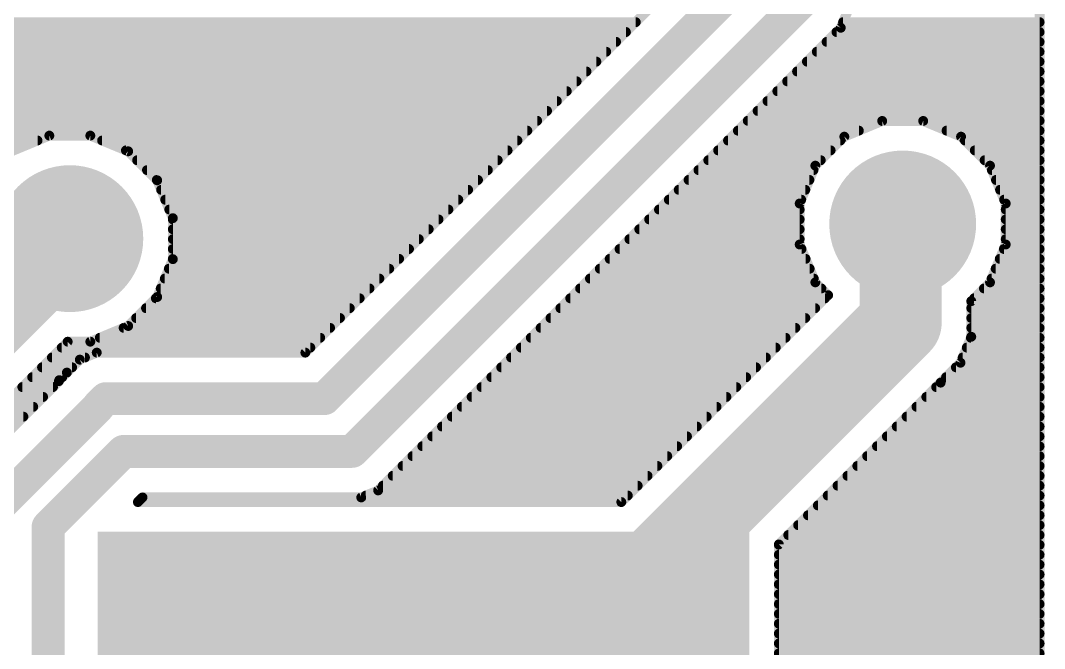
# Model space of a CAD drawing. Extents: x 1.5 to 61.1, y 27.7 to 80.1.
# Drawn here: x 31.64 to 47.47, y 60.27 to 69.98 of the extents above; entities that cross this region are included whole.
import ezdxf

# ---------------------------------------------------------------- set-up
doc = ezdxf.new("R2010")
doc.units = 0
doc.layers.add('1', color=12, linetype='CONTINUOUS')
doc.layers.add('18', color=110, linetype='CONTINUOUS')

# ---------------------------------------------------------------- blocks, each defined once
blk = doc.blocks.new('RECT')
blk.add_solid([(-0.5, -0.5), (0.5, -0.5), (-0.5, 0.5), (0.5, 0.5)])
blk = doc.blocks.new('ROUNDV')
at = {"const_width": 0.5}
blk.add_lwpolyline([(0, -0.25, 1), (0, 0.25, 1), (0, -0.25)], format="xyb", dxfattribs=at)

msp = doc.modelspace()

# ---------------------------------------------------------------- linework, layer by layer
at = {"layer": '1'}
for points, const_width in [([(47.3906, 73.7004), (47.3906, 57.4794)], 0.1524), ([(42.2417, 71.043), (36.0439, 64.8452)], 0.1524), ([(36.3385, 64.134), (42.9529, 70.7484)], 0.508), ([(36.7657, 63.3186), (43.7149, 70.2678)], 0.508), ([(44.3178, 69.865), (44.4261, 70.1264)], 0.1524), ([(23.9546, 69.9516), (41.1503, 69.9516)], 0.1524), ([(44.3537, 69.9516), (47.3906, 69.9516)], 0.1524), ([(23.8022, 69.7992), (40.9979, 69.7992)], 0.1524), ([(37.1686, 62.7157), (44.3178, 69.865)], 0.1524), ([(44.2521, 69.7992), (47.3906, 69.7992)], 0.1524), ([(23.6498, 69.6468), (40.8455, 69.6468)], 0.1524), ([(44.0997, 69.6468), (47.3906, 69.6468)], 0.1524), ([(18.3688, 69.4944), (40.6931, 69.4944)], 0.1524), ([(43.9473, 69.4944), (47.3906, 69.4944)], 0.1524), ([(13.9339, 69.342), (40.5407, 69.342)], 0.1524), ([(43.7949, 69.342), (47.3906, 69.342)], 0.1524), ([(14.0863, 69.1896), (40.3883, 69.1896)], 0.1524), ([(43.6425, 69.1896), (47.3906, 69.1896)], 0.1524), ([(14.2387, 69.0372), (40.2359, 69.0372)], 0.1524), ([(43.4901, 69.0372), (47.3906, 69.0372)], 0.1524), ([(14.3185, 68.8848), (40.0835, 68.8848)], 0.1524), ([(43.3377, 68.8848), (47.3906, 68.8848)], 0.1524), ([(14.3185, 68.7324), (39.9311, 68.7324)], 0.1524), ([(43.1853, 68.7324), (47.3906, 68.7324)], 0.1524), ([(14.3185, 68.58), (39.7787, 68.58)], 0.1524), ([(43.0329, 68.58), (47.3906, 68.58)], 0.1524), ([(14.3185, 68.4276), (39.6263, 68.4276)], 0.1524), ([(42.8805, 68.4276), (47.3906, 68.4276)], 0.1524), ([(44.9583, 68.4247), (44.3731, 68.1823)], 0.1524), ([(45.5917, 68.4247), (44.9583, 68.4247)], 0.1524), ([(46.1769, 68.1823), (45.5917, 68.4247)], 0.1524), ([(14.3185, 68.2752), (39.4739, 68.2752)], 0.1524), ([(32.0871, 68.1984), (31.5019, 67.956)], 0.1524), ([(32.7205, 68.1984), (32.0871, 68.1984)], 0.1524), ([(33.3057, 67.956), (32.7205, 68.1984)], 0.1524), ([(42.7281, 68.2752), (44.5974, 68.2752)], 0.1524), ([(44.3731, 68.1823), (43.9252, 67.7344)], 0.1524), ([(45.9526, 68.2752), (47.3906, 68.2752)], 0.1524), ([(46.6248, 67.7344), (46.1769, 68.1823)], 0.1524), ([(14.3185, 68.1228), (31.9047, 68.1228)], 0.1524), ([(32.9029, 68.1228), (39.3215, 68.1228)], 0.1524), ([(42.5757, 68.1228), (44.3136, 68.1228)], 0.1524), ([(46.2364, 68.1228), (47.3906, 68.1228)], 0.1524), ([(33.2709, 67.9704), (39.1691, 67.9704)], 0.1524), ([(33.7536, 67.5081), (33.3057, 67.956)], 0.1524), ([(33.4437, 67.818), (39.0167, 67.818)], 0.1524), ([(42.2709, 67.818), (44.0088, 67.818)], 0.1524), ([(42.4233, 67.9704), (44.1612, 67.9704)], 0.1524), ([(46.3888, 67.9704), (47.3906, 67.9704)], 0.1524), ([(46.5412, 67.818), (47.3906, 67.818)], 0.1524), ([(33.5961, 67.6656), (38.8643, 67.6656)], 0.1524), ([(42.1185, 67.6656), (43.8967, 67.6656)], 0.1524), ([(43.9252, 67.7344), (43.6828, 67.1492)], 0.1524), ([(46.8672, 67.1492), (46.6248, 67.7344)], 0.1524), ([(46.6533, 67.6656), (47.3906, 67.6656)], 0.1524), ([(33.7485, 67.5132), (38.7119, 67.5132)], 0.1524), ([(33.996, 66.9229), (33.7536, 67.5081)], 0.1524), ([(41.9661, 67.5132), (43.8336, 67.5132)], 0.1524), ([(46.7164, 67.5132), (47.3906, 67.5132)], 0.1524), ([(33.8146, 67.3608), (38.5595, 67.3608)], 0.1524), ([(41.8137, 67.3608), (43.7704, 67.3608)], 0.1524), ([(45.2425, 66.8), (45.275, 66.8325)], 1.27), ([(45.2425, 65.3073), (45.2425, 66.8)], 1.27), ([(46.7795, 67.3608), (47.3906, 67.3608)], 0.1524), ([(33.8777, 67.2084), (38.4071, 67.2084)], 0.1524), ([(41.6613, 67.2084), (43.7073, 67.2084)], 0.1524), ([(46.8427, 67.2084), (47.3906, 67.2084)], 0.1524), ([(23.7457, 57.9337), (32.3212, 66.5091)], 1.27), ([(32.3212, 66.5091), (32.4038, 66.5091)], 1.27), ([(32.4038, 66.5091), (32.4038, 66.6062)], 1.27), ([(33.9409, 67.056), (38.2547, 67.056)], 0.1524), ([(41.5089, 67.056), (43.6828, 67.056)], 0.1524), ([(43.6828, 67.1492), (43.6828, 66.5158)], 0.1524), ([(46.8672, 66.5158), (46.8672, 67.1492)], 0.1524), ([(46.8672, 67.056), (47.3906, 67.056)], 0.1524), ([(33.996, 66.2895), (33.996, 66.9229)], 0.1524), ([(33.996, 66.9036), (38.1023, 66.9036)], 0.1524), ([(41.3565, 66.9036), (43.6828, 66.9036)], 0.1524), ([(46.8672, 66.9036), (47.3906, 66.9036)], 0.1524), ([(33.996, 66.7512), (37.9499, 66.7512)], 0.1524), ([(41.2041, 66.7512), (43.6828, 66.7512)], 0.1524), ([(46.8672, 66.7512), (47.3906, 66.7512)], 0.1524), ([(33.996, 66.5988), (37.7975, 66.5988)], 0.1524), ([(41.0517, 66.5988), (43.6828, 66.5988)], 0.1524), ([(46.8672, 66.5988), (47.3906, 66.5988)], 0.1524), ([(33.996, 66.4464), (37.6451, 66.4464)], 0.1524), ([(40.8993, 66.4464), (43.7115, 66.4464)], 0.1524), ([(43.6828, 66.5158), (43.9252, 65.9306)], 0.1524), ([(46.6248, 65.9306), (46.8672, 66.5158)], 0.1524), ([(46.8385, 66.4464), (47.3906, 66.4464)], 0.1524), ([(33.7536, 65.7043), (33.996, 66.2895)], 0.1524), ([(33.996, 66.294), (37.4927, 66.294)], 0.1524), ([(40.7469, 66.294), (43.7747, 66.294)], 0.1524), ([(46.7753, 66.294), (47.3906, 66.294)], 0.1524), ([(33.9347, 66.1416), (37.3403, 66.1416)], 0.1524), ([(40.5945, 66.1416), (43.8378, 66.1416)], 0.1524), ([(46.7122, 66.1416), (47.3906, 66.1416)], 0.1524), ([(33.8716, 65.9892), (37.1879, 65.9892)], 0.1524), ([(40.4421, 65.9892), (43.9009, 65.9892)], 0.1524), ([(43.9252, 65.9306), (44.1232, 65.7326)], 0.1524), ([(46.3347, 65.6405), (46.6248, 65.9306)], 0.1524), ([(46.6491, 65.9892), (47.3906, 65.9892)], 0.1524), ([(33.8085, 65.8368), (37.0355, 65.8368)], 0.1524), ([(37.8689, 57.9337), (45.2425, 65.3073)], 1.27), ([(40.2897, 65.8368), (44.019, 65.8368)], 0.1524), ([(46.531, 65.8368), (47.3906, 65.8368)], 0.1524), ([(33.3057, 65.2564), (33.7536, 65.7043)], 0.1524), ([(33.7337, 65.6844), (36.8831, 65.6844)], 0.1524), ([(40.1373, 65.6844), (44.075, 65.6844)], 0.1524), ([(44.1232, 65.7326), (40.9265, 62.5359)], 0.1524), ([(46.3347, 65.09), (46.3347, 65.6405)], 0.1524), ([(46.3786, 65.6844), (47.3906, 65.6844)], 0.1524), ([(33.5813, 65.532), (36.7307, 65.532)], 0.1524), ([(39.9849, 65.532), (43.9226, 65.532)], 0.1524), ([(46.3347, 65.532), (47.3906, 65.532)], 0.1524), ([(33.4289, 65.3796), (36.5783, 65.3796)], 0.1524), ([(39.8325, 65.3796), (43.7702, 65.3796)], 0.1524), ([(46.3347, 65.3796), (47.3906, 65.3796)], 0.1524), ([(32.7205, 65.014), (33.3057, 65.2564)], 0.1524), ([(33.2353, 65.2272), (36.4259, 65.2272)], 0.1524), ([(39.6801, 65.2272), (43.6178, 65.2272)], 0.1524), ([(46.3347, 65.2272), (47.3906, 65.2272)], 0.1524), ([(29.2379, 61.8813), (32.3706, 65.014)], 0.1524), ([(32.3706, 65.014), (32.7205, 65.014)], 0.1524), ([(32.8674, 65.0748), (36.2735, 65.0748)], 0.1524), ([(39.5277, 65.0748), (43.4654, 65.0748)], 0.1524), ([(46.1684, 64.6886), (46.3347, 65.09)], 0.1524), ([(46.3284, 65.0748), (47.3906, 65.0748)], 0.1524), ([(32.279, 64.9224), (36.1211, 64.9224)], 0.1524), ([(32.8196, 64.8452), (32.5582, 64.7369)], 0.1524), ([(36.0439, 64.8452), (32.8196, 64.8452)], 0.1524), ([(39.3753, 64.9224), (43.313, 64.9224)], 0.1524), ([(46.2652, 64.9224), (47.3906, 64.9224)], 0.1524), ([(32.1266, 64.77), (32.6381, 64.77)], 0.1524), ([(32.5582, 64.7369), (32.3581, 64.5368)], 0.1524), ([(39.2229, 64.77), (43.1606, 64.77)], 0.1524), ([(45.8612, 64.3814), (46.1684, 64.6886)], 0.1524), ([(46.2021, 64.77), (47.3906, 64.77)], 0.1524), ([(31.9742, 64.6176), (32.4389, 64.6176)], 0.1524), ([(32.3581, 64.5368), (32.2416, 64.4203)], 0.1524), ([(39.0705, 64.6176), (43.0082, 64.6176)], 0.1524), ([(46.0974, 64.6176), (47.3906, 64.6176)], 0.1524), ([(32.235, 64.4045), (30.9032, 63.0726)], 0.1524), ([(31.8218, 64.4652), (32.2865, 64.4652)], 0.1524), ([(32.2416, 64.4203), (32.235, 64.4045)], 0.1524), ([(38.9181, 64.4652), (42.8558, 64.4652)], 0.1524), ([(43.3611, 61.8813), (45.8612, 64.3814)], 0.1524), ([(45.8612, 64.3814), (45.8612, 64.3814)], 0.1524), ([(45.945, 64.4652), (47.3906, 64.4652)], 0.1524), ([(31.306, 62.4697), (32.8445, 64.0082)], 0.508), ([(31.6694, 64.3128), (32.1433, 64.3128)], 0.1524), ([(32.8445, 64.0174), (32.9611, 64.134)], 0.508), ([(32.8445, 64.0082), (32.8445, 64.0174)], 0.508), ([(32.9611, 64.134), (36.3385, 64.134)], 0.508), ([(38.7657, 64.3128), (42.7034, 64.3128)], 0.1524), ([(45.7926, 64.3128), (47.3906, 64.3128)], 0.1524), ([(31.517, 64.1604), (31.9909, 64.1604)], 0.1524), ([(38.6133, 64.1604), (42.551, 64.1604)], 0.1524), ([(45.6402, 64.1604), (47.3906, 64.1604)], 0.1524), ([(31.3646, 64.008), (31.8385, 64.008)], 0.1524), ([(38.4609, 64.008), (42.3986, 64.008)], 0.1524), ([(45.4878, 64.008), (47.3906, 64.008)], 0.1524), ([(31.2122, 63.8556), (31.6861, 63.8556)], 0.1524), ([(38.1561, 63.7032), (42.0938, 63.7032)], 0.1524), ([(38.3085, 63.8556), (42.2462, 63.8556)], 0.1524), ([(45.183, 63.7032), (47.3906, 63.7032)], 0.1524), ([(45.3354, 63.8556), (47.3906, 63.8556)], 0.1524), ([(38.0037, 63.5508), (41.9414, 63.5508)], 0.1524), ([(45.0306, 63.5508), (47.3906, 63.5508)], 0.1524), ([(32.068, 62.1541), (33.2326, 63.3186)], 0.508), ([(33.2326, 63.3186), (36.7657, 63.3186)], 0.508), ([(37.8513, 63.3984), (41.789, 63.3984)], 0.1524), ([(44.8782, 63.3984), (47.3906, 63.3984)], 0.1524), ([(37.6989, 63.246), (41.6366, 63.246)], 0.1524), ([(44.7258, 63.246), (47.3906, 63.246)], 0.1524), ([(37.5465, 63.0936), (41.4842, 63.0936)], 0.1524), ([(44.5734, 63.0936), (47.3906, 63.0936)], 0.1524), ([(37.3941, 62.9412), (41.3318, 62.9412)], 0.1524), ([(44.421, 62.9412), (47.3906, 62.9412)], 0.1524), ([(37.2417, 62.7888), (41.1794, 62.7888)], 0.1524), ([(44.2686, 62.7888), (47.3906, 62.7888)], 0.1524), ([(33.4556, 62.5359), (33.5272, 62.6074)], 0.1524), ([(33.5272, 62.6074), (36.9072, 62.6074)], 0.1524), ([(36.9072, 62.6074), (37.1686, 62.7157)], 0.1524), ([(36.9771, 62.6364), (41.027, 62.6364)], 0.1524), ([(44.1162, 62.6364), (47.3906, 62.6364)], 0.1524), ([(40.9265, 62.5359), (33.4556, 62.5359)], 0.1524), ([(43.9638, 62.484), (47.3906, 62.484)], 0.1524), ([(32.068, 53.691), (32.068, 62.1541)], 0.508), ([(43.8114, 62.3316), (47.3906, 62.3316)], 0.1524), ([(43.659, 62.1792), (47.3906, 62.1792)], 0.1524), ([(43.5066, 62.0268), (47.3906, 62.0268)], 0.1524), ([(43.3611, 53.5993), (43.3611, 61.8813)], 0.1524), ([(43.3611, 61.8744), (47.3906, 61.8744)], 0.1524), ([(43.3611, 61.722), (47.3906, 61.722)], 0.1524), ([(43.3611, 61.5696), (47.3906, 61.5696)], 0.1524), ([(43.3611, 61.4172), (47.3906, 61.4172)], 0.1524), ([(43.3611, 61.2648), (47.3906, 61.2648)], 0.1524), ([(43.3611, 61.1124), (47.3906, 61.1124)], 0.1524), ([(43.3611, 60.96), (47.3906, 60.96)], 0.1524), ([(43.3611, 60.8076), (47.3906, 60.8076)], 0.1524), ([(43.3611, 60.6552), (47.3906, 60.6552)], 0.1524), ([(43.3611, 60.5028), (47.3906, 60.5028)], 0.1524), ([(43.3611, 60.3504), (47.3906, 60.3504)], 0.1524), ([(43.3611, 60.198), (47.3906, 60.198)], 0.1524)]:
    msp.add_lwpolyline(points, dxfattribs=dict(at, const_width=const_width))
for points, const_width in [([(41.1503, 69.9135, 1), (41.1503, 69.9897)], 0.0762), ([(44.3537, 69.9897, 1), (44.3537, 69.9135)], 0.0762), ([(47.3906, 69.9135, 1), (47.3906, 69.9897)], 0.0762), ([(40.9979, 69.7611, 1), (40.9979, 69.8373)], 0.0762), ([(44.2521, 69.8373, 1), (44.2521, 69.7611)], 0.0762), ([(44.2827, 69.8795, 1), (44.353, 69.8504)], 0.0762), ([(44.3448, 69.838, 1), (44.2909, 69.8919)], 0.0762), ([(47.3906, 69.7611, 1), (47.3906, 69.8373)], 0.0762), ([(40.8455, 69.6087, 1), (40.8455, 69.6849)], 0.0762), ([(44.0997, 69.6849, 1), (44.0997, 69.6087)], 0.0762), ([(47.3906, 69.6087, 1), (47.3906, 69.6849)], 0.0762), ([(40.6931, 69.4563, 1), (40.6931, 69.5325)], 0.0762), ([(43.9473, 69.5325, 1), (43.9473, 69.4563)], 0.0762), ([(47.3906, 69.4563, 1), (47.3906, 69.5325)], 0.0762), ([(40.5407, 69.3039, 1), (40.5407, 69.3801)], 0.0762), ([(43.7949, 69.3801, 1), (43.7949, 69.3039)], 0.0762), ([(47.3906, 69.3039, 1), (47.3906, 69.3801)], 0.0762), ([(40.3883, 69.1515, 1), (40.3883, 69.2277)], 0.0762), ([(43.6425, 69.2277, 1), (43.6425, 69.1515)], 0.0762), ([(47.3906, 69.1515, 1), (47.3906, 69.2277)], 0.0762), ([(40.2359, 68.9991, 1), (40.2359, 69.0753)], 0.0762), ([(43.4901, 69.0753, 1), (43.4901, 68.9991)], 0.0762), ([(47.3906, 68.9991, 1), (47.3906, 69.0753)], 0.0762), ([(40.0835, 68.8467, 1), (40.0835, 68.9229)], 0.0762), ([(43.3377, 68.9229, 1), (43.3377, 68.8467)], 0.0762), ([(47.3906, 68.8467, 1), (47.3906, 68.9229)], 0.0762), ([(39.9311, 68.6943, 1), (39.9311, 68.7705)], 0.0762), ([(43.1853, 68.7705, 1), (43.1853, 68.6943)], 0.0762), ([(47.3906, 68.6943, 1), (47.3906, 68.7705)], 0.0762), ([(39.7787, 68.5419, 1), (39.7787, 68.6181)], 0.0762), ([(43.0329, 68.6181, 1), (43.0329, 68.5419)], 0.0762), ([(47.3906, 68.5419, 1), (47.3906, 68.6181)], 0.0762), ([(39.6263, 68.3895, 1), (39.6263, 68.4657)], 0.0762), ([(42.8805, 68.4657, 1), (42.8805, 68.3895)], 0.0762), ([(44.9583, 68.4628, 1), (44.9583, 68.3866)], 0.0762), ([(44.9729, 68.3895, 1), (44.9437, 68.4599)], 0.0762), ([(45.6063, 68.4599, 1), (45.5771, 68.3895)], 0.0762), ([(45.5917, 68.3866, 1), (45.5917, 68.4628)], 0.0762), ([(47.3906, 68.3895, 1), (47.3906, 68.4657)], 0.0762), ([(32.0871, 68.2365, 1), (32.0871, 68.1603)], 0.0762), ([(32.1017, 68.1632, 1), (32.0725, 68.2336)], 0.0762), ([(32.7351, 68.2336, 1), (32.7059, 68.1632)], 0.0762), ([(32.7205, 68.1603, 1), (32.7205, 68.2365)], 0.0762), ([(39.4739, 68.2371, 1), (39.4739, 68.3133)], 0.0762), ([(42.7281, 68.3133, 1), (42.7281, 68.2371)], 0.0762), ([(44.3585, 68.2175, 1), (44.3877, 68.1471)], 0.0762), ([(44.4, 68.1553, 1), (44.3461, 68.2092)], 0.0762), ([(44.5974, 68.2371, 1), (44.5974, 68.3133)], 0.0762), ([(45.9526, 68.3133, 1), (45.9526, 68.2371)], 0.0762), ([(46.2038, 68.2092, 1), (46.15, 68.1553)], 0.0762), ([(46.1623, 68.1471, 1), (46.1915, 68.2175)], 0.0762), ([(47.3906, 68.2371, 1), (47.3906, 68.3133)], 0.0762), ([(31.9047, 68.0847, 1), (31.9047, 68.1609)], 0.0762), ([(32.9029, 68.1609, 1), (32.9029, 68.0847)], 0.0762), ([(39.3215, 68.0847, 1), (39.3215, 68.1609)], 0.0762), ([(42.5757, 68.1609, 1), (42.5757, 68.0847)], 0.0762), ([(44.3136, 68.0847, 1), (44.3136, 68.1609)], 0.0762), ([(46.2364, 68.1609, 1), (46.2364, 68.0847)], 0.0762), ([(47.3906, 68.0847, 1), (47.3906, 68.1609)], 0.0762), ([(33.2709, 68.0085, 1), (33.2709, 67.9323)], 0.0762), ([(33.3326, 67.9829, 1), (33.2788, 67.929)], 0.0762), ([(33.2911, 67.9208, 1), (33.3203, 67.9912)], 0.0762), ([(33.4437, 67.8561, 1), (33.4437, 67.7799)], 0.0762), ([(39.0167, 67.7799, 1), (39.0167, 67.8561)], 0.0762), ([(39.1691, 67.9323, 1), (39.1691, 68.0085)], 0.0762), ([(42.2709, 67.8561, 1), (42.2709, 67.7799)], 0.0762), ([(42.4233, 68.0085, 1), (42.4233, 67.9323)], 0.0762), ([(44.0088, 67.7799, 1), (44.0088, 67.8561)], 0.0762), ([(44.1612, 67.9323, 1), (44.1612, 68.0085)], 0.0762), ([(46.3888, 68.0085, 1), (46.3888, 67.9323)], 0.0762), ([(46.5412, 67.8561, 1), (46.5412, 67.7799)], 0.0762), ([(47.3906, 67.9323, 1), (47.3906, 68.0085)], 0.0762), ([(47.3906, 67.7799, 1), (47.3906, 67.8561)], 0.0762), ([(33.5961, 67.7037, 1), (33.5961, 67.6275)], 0.0762), ([(38.8643, 67.6275, 1), (38.8643, 67.7037)], 0.0762), ([(42.1185, 67.7037, 1), (42.1185, 67.6275)], 0.0762), ([(43.8982, 67.7613, 1), (43.9521, 67.7074)], 0.0762), ([(43.9604, 67.7198, 1), (43.89, 67.749)], 0.0762), ([(43.8967, 67.6275, 1), (43.8967, 67.7037)], 0.0762), ([(46.66, 67.749, 1), (46.5896, 67.7198)], 0.0762), ([(46.5978, 67.7074, 1), (46.6517, 67.7613)], 0.0762), ([(46.6533, 67.7037, 1), (46.6533, 67.6275)], 0.0762), ([(47.3906, 67.6275, 1), (47.3906, 67.7037)], 0.0762), ([(33.7485, 67.5513, 1), (33.7485, 67.4751)], 0.0762), ([(33.7888, 67.5227, 1), (33.7184, 67.4935)], 0.0762), ([(38.7119, 67.4751, 1), (38.7119, 67.5513)], 0.0762), ([(41.9661, 67.5513, 1), (41.9661, 67.4751)], 0.0762), ([(43.8336, 67.4751, 1), (43.8336, 67.5513)], 0.0762), ([(46.7164, 67.5513, 1), (46.7164, 67.4751)], 0.0762), ([(47.3906, 67.4751, 1), (47.3906, 67.5513)], 0.0762), ([(33.7267, 67.4811, 1), (33.7805, 67.535)], 0.0762), ([(33.8146, 67.3989, 1), (33.8146, 67.3227)], 0.0762), ([(38.5595, 67.3227, 1), (38.5595, 67.3989)], 0.0762), ([(41.8137, 67.3989, 1), (41.8137, 67.3227)], 0.0762), ([(43.7704, 67.3227, 1), (43.7704, 67.3989)], 0.0762), ([(45.56, 66.8, 1), (44.925, 66.8)], 0.635), ([(45.4995, 66.608, 1), (45.0505, 67.057)], 0.635), ([(46.7795, 67.3989, 1), (46.7795, 67.3227)], 0.0762), ([(47.3906, 67.3227, 1), (47.3906, 67.3989)], 0.0762), ([(33.8777, 67.2465, 1), (33.8777, 67.1703)], 0.0762), ([(38.4071, 67.1703, 1), (38.4071, 67.2465)], 0.0762), ([(41.6613, 67.2465, 1), (41.6613, 67.1703)], 0.0762), ([(43.7073, 67.1703, 1), (43.7073, 67.2465)], 0.0762), ([(45.018, 67.0245, 1), (45.467, 66.5755)], 0.635), ([(46.8427, 67.2465, 1), (46.8427, 67.1703)], 0.0762), ([(47.3906, 67.1703, 1), (47.3906, 67.2465)], 0.0762), ([(32.3212, 66.8266, 1), (32.3212, 66.1916)], 0.635), ([(32.7213, 66.6062, 1), (32.0863, 66.6062)], 0.635), ([(32.5457, 66.2846, 1), (32.0967, 66.7336)], 0.635), ([(32.4038, 66.1916, 1), (32.4038, 66.8266)], 0.635), ([(33.9409, 67.0941, 1), (33.9409, 67.0179)], 0.0762), ([(38.2547, 67.0179, 1), (38.2547, 67.0941)], 0.0762), ([(41.5089, 67.0941, 1), (41.5089, 67.0179)], 0.0762), ([(43.7209, 67.1492, 1), (43.6447, 67.1492)], 0.0762), ([(43.6476, 67.1638, 1), (43.718, 67.1346)], 0.0762), ([(43.6828, 67.0179, 1), (43.6828, 67.0941)], 0.0762), ([(46.9053, 67.1492, 1), (46.8291, 67.1492)], 0.0762), ([(46.8672, 67.0941, 1), (46.8672, 67.0179)], 0.0762), ([(46.832, 67.1346, 1), (46.9024, 67.1638)], 0.0762), ([(47.3906, 67.0179, 1), (47.3906, 67.0941)], 0.0762), ([(34.0341, 66.9229, 1), (33.9579, 66.9229)], 0.0762), ([(33.996, 66.9417, 1), (33.996, 66.8655)], 0.0762), ([(33.9608, 66.9083, 1), (34.0312, 66.9375)], 0.0762), ([(38.1023, 66.8655, 1), (38.1023, 66.9417)], 0.0762), ([(41.3565, 66.9417, 1), (41.3565, 66.8655)], 0.0762), ([(43.6828, 66.8655, 1), (43.6828, 66.9417)], 0.0762), ([(46.8672, 66.9417, 1), (46.8672, 66.8655)], 0.0762), ([(47.3906, 66.8655, 1), (47.3906, 66.9417)], 0.0762), ([(32.0863, 66.5091, 1), (32.7213, 66.5091)], 0.635), ([(33.996, 66.7893, 1), (33.996, 66.7131)], 0.0762), ([(37.9499, 66.7131, 1), (37.9499, 66.7893)], 0.0762), ([(41.2041, 66.7893, 1), (41.2041, 66.7131)], 0.0762), ([(43.6828, 66.7131, 1), (43.6828, 66.7893)], 0.0762), ([(46.8672, 66.7893, 1), (46.8672, 66.7131)], 0.0762), ([(47.3906, 66.7131, 1), (47.3906, 66.7893)], 0.0762), ([(33.996, 66.6369, 1), (33.996, 66.5607)], 0.0762), ([(37.7975, 66.5607, 1), (37.7975, 66.6369)], 0.0762), ([(41.0517, 66.6369, 1), (41.0517, 66.5607)], 0.0762), ([(43.6828, 66.5607, 1), (43.6828, 66.6369)], 0.0762), ([(46.8672, 66.6369, 1), (46.8672, 66.5607)], 0.0762), ([(47.3906, 66.5607, 1), (47.3906, 66.6369)], 0.0762), ([(33.996, 66.4845, 1), (33.996, 66.4083)], 0.0762), ([(37.6451, 66.4083, 1), (37.6451, 66.4845)], 0.0762), ([(40.8993, 66.4845, 1), (40.8993, 66.4083)], 0.0762), ([(43.718, 66.5304, 1), (43.6476, 66.5012)], 0.0762), ([(43.6447, 66.5158, 1), (43.7209, 66.5158)], 0.0762), ([(43.7115, 66.4083, 1), (43.7115, 66.4845)], 0.0762), ([(46.8385, 66.4845, 1), (46.8385, 66.4083)], 0.0762), ([(46.8291, 66.5158, 1), (46.9053, 66.5158)], 0.0762), ([(46.9024, 66.5012, 1), (46.832, 66.5304)], 0.0762), ([(47.3906, 66.4083, 1), (47.3906, 66.4845)], 0.0762), ([(33.996, 66.3321, 1), (33.996, 66.2559)], 0.0762), ([(33.9579, 66.2895, 1), (34.0341, 66.2895)], 0.0762), ([(34.0312, 66.2749, 1), (33.9608, 66.304)], 0.0762), ([(37.4927, 66.2559, 1), (37.4927, 66.3321)], 0.0762), ([(40.7469, 66.3321, 1), (40.7469, 66.2559)], 0.0762), ([(43.7747, 66.2559, 1), (43.7747, 66.3321)], 0.0762), ([(46.7753, 66.3321, 1), (46.7753, 66.2559)], 0.0762), ([(47.3906, 66.2559, 1), (47.3906, 66.3321)], 0.0762), ([(33.9347, 66.1797, 1), (33.9347, 66.1035)], 0.0762), ([(37.3403, 66.1035, 1), (37.3403, 66.1797)], 0.0762), ([(40.5945, 66.1797, 1), (40.5945, 66.1035)], 0.0762), ([(43.8378, 66.1035, 1), (43.8378, 66.1797)], 0.0762), ([(46.7122, 66.1797, 1), (46.7122, 66.1035)], 0.0762), ([(47.3906, 66.1035, 1), (47.3906, 66.1797)], 0.0762), ([(33.8716, 66.0273, 1), (33.8716, 65.9511)], 0.0762), ([(37.1879, 65.9511, 1), (37.1879, 66.0273)], 0.0762), ([(40.4421, 66.0273, 1), (40.4421, 65.9511)], 0.0762), ([(43.9521, 65.9575, 1), (43.8982, 65.9036)], 0.0762), ([(43.9009, 65.9511, 1), (43.9009, 66.0273)], 0.0762), ([(46.6517, 65.9036, 1), (46.5978, 65.9575)], 0.0762), ([(46.6491, 66.0273, 1), (46.6491, 65.9511)], 0.0762), ([(47.3906, 65.9511, 1), (47.3906, 66.0273)], 0.0762), ([(33.8085, 65.8749, 1), (33.8085, 65.7987)], 0.0762), ([(37.0355, 65.7987, 1), (37.0355, 65.8749)], 0.0762), ([(40.2897, 65.8749, 1), (40.2897, 65.7987)], 0.0762), ([(43.89, 65.916, 1), (43.9604, 65.9452)], 0.0762), ([(44.019, 65.7987, 1), (44.019, 65.8749)], 0.0762), ([(45.467, 65.0828, 1), (45.018, 65.5318)], 0.635), ([(46.531, 65.8749, 1), (46.531, 65.7987)], 0.0762), ([(46.5896, 65.9452, 1), (46.66, 65.916)], 0.0762), ([(47.3906, 65.7987, 1), (47.3906, 65.8749)], 0.0762), ([(33.7337, 65.7225, 1), (33.7337, 65.6463)], 0.0762), ([(33.7184, 65.7188, 1), (33.7888, 65.6897)], 0.0762), ([(33.7805, 65.6773, 1), (33.7267, 65.7312)], 0.0762), ([(36.8831, 65.6463, 1), (36.8831, 65.7225)], 0.0762), ([(40.1373, 65.7225, 1), (40.1373, 65.6463)], 0.0762), ([(44.075, 65.6463, 1), (44.075, 65.7225)], 0.0762), ([(44.1501, 65.7056, 1), (44.0962, 65.7595)], 0.0762), ([(44.0962, 65.7056, 1), (44.1501, 65.7595)], 0.0762), ([(46.3077, 65.6674, 1), (46.3616, 65.6135)], 0.0762), ([(46.3728, 65.6405, 1), (46.2966, 65.6405)], 0.0762), ([(46.3786, 65.7225, 1), (46.3786, 65.6463)], 0.0762), ([(47.3906, 65.6463, 1), (47.3906, 65.7225)], 0.0762), ([(33.5813, 65.5701, 1), (33.5813, 65.4939)], 0.0762), ([(36.7307, 65.4939, 1), (36.7307, 65.5701)], 0.0762), ([(39.9849, 65.5701, 1), (39.9849, 65.4939)], 0.0762), ([(43.9226, 65.4939, 1), (43.9226, 65.5701)], 0.0762), ([(44.925, 65.3073, 1), (45.56, 65.3073)], 0.635), ([(46.3347, 65.5701, 1), (46.3347, 65.4939)], 0.0762), ([(47.3906, 65.4939, 1), (47.3906, 65.5701)], 0.0762), ([(33.4289, 65.4177, 1), (33.4289, 65.3415)], 0.0762), ([(36.5783, 65.3415, 1), (36.5783, 65.4177)], 0.0762), ([(39.8325, 65.4177, 1), (39.8325, 65.3415)], 0.0762), ([(43.7702, 65.3415, 1), (43.7702, 65.4177)], 0.0762), ([(46.3347, 65.4177, 1), (46.3347, 65.3415)], 0.0762), ([(47.3906, 65.3415, 1), (47.3906, 65.4177)], 0.0762), ([(33.2353, 65.2653, 1), (33.2353, 65.1891)], 0.0762), ([(33.2788, 65.2833, 1), (33.3326, 65.2294)], 0.0762), ([(33.3203, 65.2212, 1), (33.2911, 65.2916)], 0.0762), ([(36.4259, 65.1891, 1), (36.4259, 65.2653)], 0.0762), ([(39.6801, 65.2653, 1), (39.6801, 65.1891)], 0.0762), ([(43.6178, 65.1891, 1), (43.6178, 65.2653)], 0.0762), ([(46.3347, 65.2653, 1), (46.3347, 65.1891)], 0.0762), ([(47.3906, 65.1891, 1), (47.3906, 65.2653)], 0.0762), ([(32.3706, 65.0521, 1), (32.3706, 64.9759)], 0.0762), ([(32.3975, 64.987, 1), (32.3437, 65.0409)], 0.0762), ([(32.7059, 65.0492, 1), (32.7351, 64.9788)], 0.0762), ([(32.7205, 64.9759, 1), (32.7205, 65.0521)], 0.0762), ([(32.8674, 65.1129, 1), (32.8674, 65.0367)], 0.0762), ([(36.2735, 65.0367, 1), (36.2735, 65.1129)], 0.0762), ([(39.5277, 65.1129, 1), (39.5277, 65.0367)], 0.0762), ([(43.4654, 65.0367, 1), (43.4654, 65.1129)], 0.0762), ([(46.3284, 65.1129, 1), (46.3284, 65.0367)], 0.0762), ([(46.2966, 65.09, 1), (46.3728, 65.09)], 0.0762), ([(46.3699, 65.0755, 1), (46.2995, 65.1046)], 0.0762), ([(47.3906, 65.0367, 1), (47.3906, 65.1129)], 0.0762), ([(32.279, 64.9605, 1), (32.279, 64.8843)], 0.0762), ([(32.8196, 64.8833, 1), (32.8196, 64.8071)], 0.0762), ([(32.8342, 64.81, 1), (32.805, 64.8804)], 0.0762), ([(36.017, 64.8721, 1), (36.0709, 64.8182)], 0.0762), ([(36.0439, 64.8071, 1), (36.0439, 64.8833)], 0.0762), ([(36.1211, 64.8843, 1), (36.1211, 64.9605)], 0.0762), ([(39.3753, 64.9605, 1), (39.3753, 64.8843)], 0.0762), ([(43.313, 64.8843, 1), (43.313, 64.9605)], 0.0762), ([(46.2652, 64.9605, 1), (46.2652, 64.8843)], 0.0762), ([(47.3906, 64.8843, 1), (47.3906, 64.9605)], 0.0762), ([(32.1266, 64.8081, 1), (32.1266, 64.7319)], 0.0762), ([(32.5436, 64.7721, 1), (32.5728, 64.7017)], 0.0762), ([(32.5852, 64.71, 1), (32.5313, 64.7639)], 0.0762), ([(32.6381, 64.7319, 1), (32.6381, 64.8081)], 0.0762), ([(39.2229, 64.8081, 1), (39.2229, 64.7319)], 0.0762), ([(43.1606, 64.7319, 1), (43.1606, 64.8081)], 0.0762), ([(46.1332, 64.7032, 1), (46.2036, 64.674)], 0.0762), ([(46.1953, 64.6617, 1), (46.1415, 64.7155)], 0.0762), ([(46.2021, 64.8081, 1), (46.2021, 64.7319)], 0.0762), ([(47.3906, 64.7319, 1), (47.3906, 64.8081)], 0.0762), ([(31.9742, 64.6557, 1), (31.9742, 64.5795)], 0.0762), ([(32.3312, 64.5638, 1), (32.3851, 64.5099)], 0.0762), ([(32.3851, 64.5099, 1), (32.3312, 64.5638)], 0.0762), ([(32.4389, 64.5795, 1), (32.4389, 64.6557)], 0.0762), ([(39.0705, 64.6557, 1), (39.0705, 64.5795)], 0.0762), ([(43.0082, 64.5795, 1), (43.0082, 64.6557)], 0.0762), ([(46.0974, 64.6557, 1), (46.0974, 64.5795)], 0.0762), ([(47.3906, 64.5795, 1), (47.3906, 64.6557)], 0.0762), ([(31.8218, 64.5033, 1), (31.8218, 64.4271)], 0.0762), ([(32.1998, 64.4191, 1), (32.2702, 64.3899)], 0.0762), ([(32.2146, 64.4472, 1), (32.2685, 64.3933)], 0.0762), ([(32.2768, 64.4057, 1), (32.2064, 64.4348)], 0.0762), ([(32.262, 64.3775, 1), (32.2081, 64.4314)], 0.0762), ([(32.2865, 64.4271, 1), (32.2865, 64.5033)], 0.0762), ([(38.9181, 64.5033, 1), (38.9181, 64.4271)], 0.0762), ([(42.8558, 64.4271, 1), (42.8558, 64.5033)], 0.0762), ([(45.8342, 64.4083, 1), (45.8881, 64.3544)], 0.0762), ([(45.8612, 64.4195, 1), (45.8612, 64.3433)], 0.0762), ([(45.8881, 64.3544, 1), (45.8342, 64.4083)], 0.0762), ([(45.8612, 64.3433, 1), (45.8612, 64.4195)], 0.0762), ([(45.945, 64.5033, 1), (45.945, 64.4271)], 0.0762), ([(47.3906, 64.4271, 1), (47.3906, 64.5033)], 0.0762), ([(31.6694, 64.3509, 1), (31.6694, 64.2747)], 0.0762), ([(32.1433, 64.2747, 1), (32.1433, 64.3509)], 0.0762), ([(32.9715, 64.0174, 1), (32.7175, 64.0174)], 0.254), ([(32.9343, 63.9184, 1), (32.7547, 64.098)], 0.254), ([(32.9611, 64.261, 1), (32.9611, 64.007)], 0.254), ([(33.0509, 64.0442, 1), (32.8713, 64.2238)], 0.254), ([(36.2487, 64.2238, 1), (36.4283, 64.0442)], 0.254), ([(36.3385, 64.007, 1), (36.3385, 64.261)], 0.254), ([(38.7657, 64.3509, 1), (38.7657, 64.2747)], 0.0762), ([(42.7034, 64.2747, 1), (42.7034, 64.3509)], 0.0762), ([(45.7926, 64.3509, 1), (45.7926, 64.2747)], 0.0762), ([(47.3906, 64.2747, 1), (47.3906, 64.3509)], 0.0762), ([(31.9909, 64.1223, 1), (31.9909, 64.1985)], 0.0762), ([(32.7547, 64.1072, 1), (32.9343, 63.9276)], 0.254), ([(32.7175, 64.0082, 1), (32.9715, 64.0082)], 0.254), ([(38.6133, 64.1985, 1), (38.6133, 64.1223)], 0.0762), ([(42.551, 64.1223, 1), (42.551, 64.1985)], 0.0762), ([(45.6402, 64.1985, 1), (45.6402, 64.1223)], 0.0762), ([(47.3906, 64.1223, 1), (47.3906, 64.1985)], 0.0762), ([(31.8385, 63.9699, 1), (31.8385, 64.0461)], 0.0762), ([(38.4609, 64.0461, 1), (38.4609, 63.9699)], 0.0762), ([(42.3986, 63.9699, 1), (42.3986, 64.0461)], 0.0762), ([(45.4878, 64.0461, 1), (45.4878, 63.9699)], 0.0762), ([(47.3906, 63.9699, 1), (47.3906, 64.0461)], 0.0762), ([(31.6861, 63.8175, 1), (31.6861, 63.8937)], 0.0762), ([(38.1561, 63.7413, 1), (38.1561, 63.6651)], 0.0762), ([(38.3085, 63.8937, 1), (38.3085, 63.8175)], 0.0762), ([(42.0938, 63.6651, 1), (42.0938, 63.7413)], 0.0762), ([(42.2462, 63.8175, 1), (42.2462, 63.8937)], 0.0762), ([(45.183, 63.7413, 1), (45.183, 63.6651)], 0.0762), ([(45.3354, 63.8937, 1), (45.3354, 63.8175)], 0.0762), ([(47.3906, 63.8175, 1), (47.3906, 63.8937)], 0.0762), ([(47.3906, 63.6651, 1), (47.3906, 63.7413)], 0.0762), ([(38.0037, 63.5889, 1), (38.0037, 63.5127)], 0.0762), ([(41.9414, 63.5127, 1), (41.9414, 63.5889)], 0.0762), ([(45.0306, 63.5889, 1), (45.0306, 63.5127)], 0.0762), ([(47.3906, 63.5127, 1), (47.3906, 63.5889)], 0.0762), ([(33.2326, 63.4456, 1), (33.2326, 63.1916)], 0.254), ([(33.3224, 63.2288, 1), (33.1428, 63.4084)], 0.254), ([(36.6759, 63.4084, 1), (36.8555, 63.2288)], 0.254), ([(36.7657, 63.1916, 1), (36.7657, 63.4456)], 0.254), ([(37.8513, 63.4365, 1), (37.8513, 63.3603)], 0.0762), ([(41.789, 63.3603, 1), (41.789, 63.4365)], 0.0762), ([(44.8782, 63.4365, 1), (44.8782, 63.3603)], 0.0762), ([(47.3906, 63.3603, 1), (47.3906, 63.4365)], 0.0762), ([(37.6989, 63.2841, 1), (37.6989, 63.2079)], 0.0762), ([(41.6366, 63.2079, 1), (41.6366, 63.2841)], 0.0762), ([(44.7258, 63.2841, 1), (44.7258, 63.2079)], 0.0762), ([(47.3906, 63.2079, 1), (47.3906, 63.2841)], 0.0762), ([(37.5465, 63.1317, 1), (37.5465, 63.0555)], 0.0762), ([(41.4842, 63.0555, 1), (41.4842, 63.1317)], 0.0762), ([(44.5734, 63.1317, 1), (44.5734, 63.0555)], 0.0762), ([(47.3906, 63.0555, 1), (47.3906, 63.1317)], 0.0762), ([(37.3941, 62.9793, 1), (37.3941, 62.9031)], 0.0762), ([(41.3318, 62.9031, 1), (41.3318, 62.9793)], 0.0762), ([(44.421, 62.9793, 1), (44.421, 62.9031)], 0.0762), ([(47.3906, 62.9031, 1), (47.3906, 62.9793)], 0.0762), ([(37.2417, 62.8269, 1), (37.2417, 62.7507)], 0.0762), ([(41.1794, 62.7507, 1), (41.1794, 62.8269)], 0.0762), ([(44.2686, 62.8269, 1), (44.2686, 62.7507)], 0.0762), ([(47.3906, 62.7507, 1), (47.3906, 62.8269)], 0.0762), ([(33.5272, 62.6455, 1), (33.5272, 62.5693)], 0.0762), ([(33.5541, 62.5805, 1), (33.5002, 62.6344)], 0.0762), ([(36.8926, 62.6426, 1), (36.9218, 62.5722)], 0.0762), ([(36.9072, 62.5693, 1), (36.9072, 62.6455)], 0.0762), ([(36.9771, 62.6745, 1), (36.9771, 62.5983)], 0.0762), ([(37.1417, 62.7427, 1), (37.1955, 62.6888)], 0.0762), ([(37.1832, 62.6805, 1), (37.154, 62.7509)], 0.0762), ([(41.027, 62.5983, 1), (41.027, 62.6745)], 0.0762), ([(44.1162, 62.6745, 1), (44.1162, 62.5983)], 0.0762), ([(47.3906, 62.5983, 1), (47.3906, 62.6745)], 0.0762), ([(33.4556, 62.574, 1), (33.4556, 62.4978)], 0.0762), ([(33.4287, 62.5628, 1), (33.4825, 62.5089)], 0.0762), ([(40.8995, 62.5628, 1), (40.9534, 62.5089)], 0.0762), ([(40.9265, 62.4978, 1), (40.9265, 62.574)], 0.0762), ([(43.9638, 62.5221, 1), (43.9638, 62.4459)], 0.0762), ([(47.3906, 62.4459, 1), (47.3906, 62.5221)], 0.0762), ([(32.195, 62.1541, 1), (31.941, 62.1541)], 0.254), ([(31.9782, 62.2439, 1), (32.1578, 62.0643)], 0.254), ([(43.8114, 62.3697, 1), (43.8114, 62.2935)], 0.0762), ([(47.3906, 62.2935, 1), (47.3906, 62.3697)], 0.0762), ([(43.659, 62.2173, 1), (43.659, 62.1411)], 0.0762), ([(47.3906, 62.1411, 1), (47.3906, 62.2173)], 0.0762), ([(43.5066, 62.0649, 1), (43.5066, 61.9887)], 0.0762), ([(47.3906, 61.9887, 1), (47.3906, 62.0649)], 0.0762), ([(43.3341, 61.9082, 1), (43.388, 61.8543)], 0.0762), ([(43.3992, 61.8813, 1), (43.323, 61.8813)], 0.0762), ([(43.3611, 61.9125, 1), (43.3611, 61.8363)], 0.0762), ([(47.3906, 61.8363, 1), (47.3906, 61.9125)], 0.0762), ([(43.3611, 61.7601, 1), (43.3611, 61.6839)], 0.0762), ([(47.3906, 61.6839, 1), (47.3906, 61.7601)], 0.0762), ([(43.3611, 61.6077, 1), (43.3611, 61.5315)], 0.0762), ([(47.3906, 61.5315, 1), (47.3906, 61.6077)], 0.0762), ([(43.3611, 61.4553, 1), (43.3611, 61.3791)], 0.0762), ([(47.3906, 61.3791, 1), (47.3906, 61.4553)], 0.0762), ([(43.3611, 61.3029, 1), (43.3611, 61.2267)], 0.0762), ([(47.3906, 61.2267, 1), (47.3906, 61.3029)], 0.0762), ([(43.3611, 61.1505, 1), (43.3611, 61.0743)], 0.0762), ([(47.3906, 61.0743, 1), (47.3906, 61.1505)], 0.0762), ([(43.3611, 60.9981, 1), (43.3611, 60.9219)], 0.0762), ([(47.3906, 60.9219, 1), (47.3906, 60.9981)], 0.0762), ([(43.3611, 60.8457, 1), (43.3611, 60.7695)], 0.0762), ([(47.3906, 60.7695, 1), (47.3906, 60.8457)], 0.0762), ([(43.3611, 60.6933, 1), (43.3611, 60.6171)], 0.0762), ([(47.3906, 60.6171, 1), (47.3906, 60.6933)], 0.0762), ([(43.3611, 60.5409, 1), (43.3611, 60.4647)], 0.0762), ([(47.3906, 60.4647, 1), (47.3906, 60.5409)], 0.0762), ([(43.3611, 60.3885, 1), (43.3611, 60.3123)], 0.0762), ([(47.3906, 60.3123, 1), (47.3906, 60.3885)], 0.0762), ([(43.3611, 60.2361, 1), (43.3611, 60.1599)], 0.0762), ([(47.3906, 60.1599, 1), (47.3906, 60.2361)], 0.0762)]:
    msp.add_lwpolyline(points, format="xyb", dxfattribs=dict(at, const_width=const_width))

# ---------------------------------------------------------------- block references
at = {"layer": '1', "xscale": 8.29, "yscale": 10.07, "rotation": 90}
msp.add_blockref('RECT', (37.8689, 57.9337), dxfattribs=at)
at = {"layer": '18', "xscale": 2.27, "yscale": 2.27}
for p in [(45.275, 66.8325), (45.275, 66.8325), (32.4038, 66.6062), (32.4038, 66.6062)]:
    msp.add_blockref('ROUNDV', p, dxfattribs=at)

doc.saveas('drawing.dxf')
